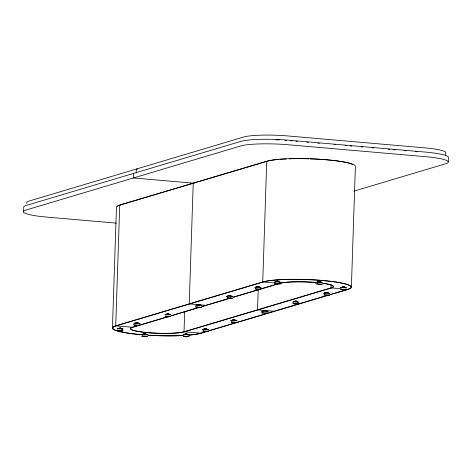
<?xml version="1.0" encoding="UTF-8"?>
<svg xmlns="http://www.w3.org/2000/svg" width="472" height="472" viewBox="0 0 472 472"><rect width="100%" height="100%" fill="white"/><g stroke="black" fill="none" stroke-linecap="round" stroke-linejoin="round"><path stroke-width="0.71" d="M23.6 212.058L23.753 207.491A36.869 4.938 1.9 0 1 26.373 205.408L240.85 141.382A36.869 4.938 1.9 0 1 288.84 140.225L425.461 152.096A36.869 4.938 1.9 0 1 448.4 157.111L448.247 161.678M112.436 328.429L116.442 207.704A46.091 6.177 1.9 0 1 119.723 205.096L266.739 161.212A46.091 6.177 1.9 0 1 316.8 159.064A46.091 6.177 1.9 0 1 355.404 166.026L351.398 286.752M133.611 173.395L133.458 177.962L194.157 183.236M136.196 172.964L136.325 169.053L137.789 169.183M184.682 311.886L184.027 331.757A27.653 3.705 1.9 0 1 148.031 332.63A27.653 3.705 1.9 0 1 132.791 327.308L115.717 325.822L119.723 205.096L267.252 161.259A45.536 6.101 1.9 0 1 271.3 160.35M193.231 183.154L189.225 303.879L206.305 305.36M258.219 289.206L257.535 309.815L274.615 311.302M266.739 161.212L262.739 281.937L115.717 325.822A46.091 6.177 1.9 0 0 141.11 334.695M331.143 284.929L331.043 287.873L184.027 331.757L201.102 333.244L328.518 295.207M445.521 155.937L445.603 153.329A34.108 4.572 1.9 0 0 424.576 147.842L287.955 135.965A34.108 4.572 1.9 0 0 243.564 137.039L29.087 201.066A34.108 4.572 1.9 0 0 26.922 203.343M133.316 323.91L133.293 324.671M195.196 305.95L195.302 306.977M280.704 283.914L281.005 283.702M226.719 296.351L227.067 296.204M141.6 334.524L141.948 334.371M231.776 296.428L232.324 296.192L229.504 295.796L227.244 296.103L227.545 296.186M255.033 287.389L255.381 287.241M147.069 334.418L144.391 333.964L142.125 334.27L142.727 334.436M260.09 287.46L260.638 287.23L257.824 286.834L255.558 287.135L255.859 287.218M274.456 282.103L274.804 281.955M279.925 282.002L277.247 281.548L274.981 281.849L275.583 282.02M280.215 282.516L280.563 282.368M183.207 334.796L183.555 334.648M188.263 334.872L188.812 334.636L185.998 334.241L183.732 334.548L184.334 334.713M188.965 335.214L189.319 335.061M202.63 329.515L202.978 329.362M203.155 329.261L205.42 328.954L208.235 329.35L207.261 329.603M230.95 320.547L231.298 320.399M231.475 320.293L233.734 319.992L236.555 320.388L235.575 320.641M261.86 311.319L262.208 311.172M266.916 311.396L267.465 311.16L264.65 310.765L262.385 311.072L263.323 311.331M267.618 311.732L267.966 311.585M228.106 295.684L228.778 295.448M142.992 333.857L143.665 333.621M256.426 286.722L257.098 286.486M275.849 281.436L276.521 281.2M184.599 334.135L185.272 333.899M204.022 328.848L204.695 328.612M232.336 319.88L233.009 319.644M263.252 310.653L263.919 310.417M118.083 328.53L118.938 328.241M134.845 323.013L135.7 322.724M165.82 314.281L166.675 313.992M196.73 305.054L197.585 304.764M317.16 281.867L318.016 281.577M293.696 301.567L294.552 301.278M324.665 292.835L325.521 292.546M341.433 287.318L342.288 287.029M353.911 191.136L445.627 163.76A36.869 4.938 1.9 0 0 425.307 156.663L288.693 144.786A36.869 4.938 1.9 0 0 240.702 145.948L26.22 209.969A36.869 4.938 1.9 0 0 46.539 217.067L116.319 223.132M168.687 316.393L132.278 327.261A28.208 3.782 1.9 0 0 147.825 332.689A28.208 3.782 1.9 0 0 184.534 331.804L331.556 287.92A28.208 3.782 1.9 0 0 322.417 283.182M171.483 315.556L198.789 307.408M202.293 306.363L230.295 298.003M233.097 297.165L277.2 284.002M132.791 327.308L169.2 316.441M171.301 315.809L199.302 307.455M202.105 306.617L230.808 298.05M233.605 297.212L278.415 283.837M207.591 331.108L200.588 333.197A45.536 6.101 1.9 0 1 189.001 335.049M208.99 330.689L328.011 295.165M330.111 294.54L348.124 289.36L329.922 294.793M195.915 305.502L196.494 305.372M200.73 305.638L201.414 305.49L199.107 305.042L196.328 305.26L196.617 305.396M201.225 306.051L201.804 305.921M165.005 314.73L165.583 314.6M170.05 314.818L170.504 314.718L168.197 314.269L165.418 314.488L165.707 314.623M316.346 282.315L319.538 281.855L321.845 282.303L321.161 282.457M134.036 323.462L134.614 323.332M139.075 323.55L139.535 323.45M139.34 324.01L139.918 323.88M117.268 328.978L117.847 328.848M121.853 329.167L122.767 328.966M340.619 287.767L341.197 287.637M345.663 287.855L346.118 287.755M323.851 293.283L324.429 293.153M328.896 293.372L329.35 293.271M329.161 293.832L329.739 293.702M292.882 302.015L296.074 301.555L298.151 302.05M318.694 281.43L320.046 281.495L318.848 281.418M326.205 292.398L327.55 292.457L326.353 292.386M198.269 304.617L199.615 304.676L198.417 304.605M295.236 301.13L296.581 301.195M167.359 313.845L168.705 313.904L167.507 313.833M119.617 328.093L120.968 328.158L119.77 328.081M344.218 287.082L342.731 286.941L344.318 286.941M295.136 301.272L296.457 301.171M342.731 286.941L344.194 286.917M326.748 292.605L327.692 292.534L325.969 292.457L327.674 292.534M198.033 304.676L199.756 304.753M294.994 301.189L296.717 301.266L295.26 301.295M167.117 313.904L168.828 313.98M136.148 322.636L137.735 322.642M119.398 328.152L120.325 328.075M275.524 281.861L280.74 282.291M256.101 287.141L261.317 287.578M227.787 296.109L233.003 296.546M262.928 311.077L268.143 311.514M232.017 320.305L237.227 320.742M203.697 329.267L208.913 329.704M142.668 334.276L147.883 334.713M184.275 334.554L189.49 334.99M295.383 301.118L296.699 301.266M344.07 287.094L342.873 287.023M317.213 282.126L322.341 282.586M341.492 287.572L346.064 287.778M324.724 293.088L329.297 293.295M293.749 301.826L298.876 302.286M196.789 305.307L201.91 305.773M165.873 314.535L171 315.001M134.904 323.273L139.476 323.473M118.136 328.789L122.708 328.99M257.93 286.41L258.986 286.557L258.125 286.41M229.616 295.372L230.672 295.519L229.811 295.378M264.757 310.34L265.813 310.488L264.951 310.346M205.526 328.53L206.583 328.677L205.721 328.536M186.104 333.816L187.16 333.964L186.298 333.822M144.497 333.539L145.553 333.686L144.692 333.545M264.285 310.364C267.701 310.546 262.172 310.399 265.134 310.582M233.374 319.591L234.696 319.774M205.06 328.553L206.376 328.736M185.638 333.84L186.971 334.028L185.767 334.005M144.686 333.775L144.013 333.562L145.364 333.751L143.842 333.657L144.875 333.781M278.073 281.17L276.675 281.212L278.409 281.271L277.353 281.123L278.085 281.17M258.119 286.646L257.447 286.427L258.798 286.622L257.275 286.528L258.308 286.646M229.799 295.608L229.132 295.389L230.478 295.584L228.938 295.46L229.994 295.614M144.013 333.562L145.346 333.745M278.203 281.33L276.881 281.141M258.78 286.616L257.458 286.427M230.466 295.584L229.144 295.395M264.94 310.576L264.273 310.364L265.606 310.546M290.74 140.786L292.209 140.916M295.885 141.234L297.354 141.364M306.9 142.19L308.369 142.32M317.921 143.152L319.391 143.276M334.082 144.556L335.551 144.68M345.097 145.512L346.566 145.641M350.236 145.96L351.705 146.084M361.257 146.916L362.726 147.046M372.272 147.872L373.741 148.001M388.432 149.276L389.901 149.406M393.571 149.724L395.04 149.854M404.592 150.686L406.062 150.81M415.608 151.642L417.077 151.766M274.197 282.929L262.739 281.937A46.091 6.177 1.9 0 1 322.724 280.486A46.091 6.177 1.9 0 1 348.124 289.36M340.312 288.681L331.043 287.873A27.653 3.705 1.9 0 0 322.789 283.33M342.996 287.047L344.442 287.017M137.612 322.612L136.384 322.577L137.871 322.712M120.319 328.081L121.103 328.229M274.279 282.179L275.046 282.392M254.862 287.466L255.623 287.678M226.542 296.428L227.309 296.64M261.683 311.396L262.279 311.561M230.773 320.624L231.156 320.73M202.458 329.586L202.842 329.692M183.036 334.872L183.419 334.978M141.429 334.595L141.806 334.701M344.896 287.147L345.728 287.513M320.624 281.695L321.456 282.061M328.128 292.664L328.96 293.029M297.159 301.396L297.991 301.761M200.193 304.882L201.025 305.248M169.283 314.11L170.115 314.476M138.314 322.842L139.146 323.208M121.546 328.359L122.378 328.724M346.613 288.038L343.811 287.306L341.032 287.525L341.61 287.79M340.513 287.914L341.061 288.174M329.845 293.555L327.043 292.823L324.264 293.041L324.842 293.307M323.745 293.431L324.111 293.602M292.776 302.168L293.142 302.34M164.899 314.877L165.265 315.048M140.025 323.733L137.222 323.001L134.443 323.22L135.022 323.491M123.263 329.249L120.46 328.518L117.675 328.736L117.965 328.872M278.563 281.489L279.212 281.908M265.966 310.706L266.615 311.131M235.05 319.933L235.705 320.352M206.736 328.896L207.385 329.32M187.313 334.182L187.644 334.377M259.47 286.964L259.789 287.194M231.156 295.932L231.475 296.162M146.037 334.099L146.355 334.329M315.502 283.111L315.603 283.524M261.134 312.139L261.222 312.541M117.487 206.37A45.536 6.101 1.9 0 1 120.23 205.143M201.102 333.244A46.091 6.177 1.9 0 1 189.372 335.114M183.213 335.545A46.091 6.177 1.9 0 1 148.155 335.22M182.912 335.474A45.536 6.101 1.9 0 1 147.565 335.108M141.323 334.63A45.536 6.101 1.9 0 1 116.23 325.863L263.246 281.979A45.536 6.101 1.9 0 1 322.518 280.545A45.536 6.101 1.9 0 1 347.61 289.312M272.114 160.214A45.536 6.101 1.9 0 1 278.846 159.406M280.12 159.3A45.536 6.101 1.9 0 1 286.38 158.911M289.188 158.798A45.536 6.101 1.9 0 1 308.706 158.798M310.169 158.846A45.536 6.101 1.9 0 1 325.851 159.766M326.524 159.819A45.536 6.101 1.9 0 1 334.837 160.686M335.48 160.763A45.536 6.101 1.9 0 1 352.554 164.374M280.905 282.982A28.208 3.782 1.9 0 1 316.016 282.486M281.035 283.111A27.653 3.705 1.9 0 1 315.809 282.551M275.778 139.806A34.108 4.572 1.9 0 1 279.194 139.954M285.011 140.308A34.108 4.572 1.9 0 1 286.421 140.414M227.41 297.72L226.772 297.991L230.041 298.446L232.667 298.097L227.41 297.72M142.29 335.887L141.653 336.158L144.922 336.619L147.553 336.265L142.29 335.887M255.724 288.752L255.087 289.023L258.355 289.483L260.986 289.13L255.724 288.752M275.147 283.465L274.509 283.737L277.778 284.197L280.409 283.843L275.147 283.465M183.897 336.164L183.26 336.436L186.534 336.896L189.16 336.542L183.897 336.164M203.32 330.878L202.683 331.149L205.951 331.609L208.583 331.255L203.32 330.878M231.64 321.916L231.003 322.187L234.271 322.642L236.897 322.293L231.64 321.916M262.55 312.688L261.913 312.96L265.181 313.414L267.813 313.066L262.55 312.688M196.912 306.9L195.856 307.136L198.535 307.656L201.762 307.402L196.912 306.9M166.002 316.128L164.94 316.364L167.625 316.883L170.852 316.629L166.002 316.128M317.343 283.713L316.281 283.949L318.96 284.468L322.193 284.215L317.343 283.713M135.033 324.86L133.971 325.096L136.65 325.615L139.877 325.361L135.033 324.86M118.265 330.376L117.203 330.612L119.882 331.132L123.109 330.878L118.265 330.376M341.616 289.165L340.56 289.401L343.238 289.92L346.466 289.666L341.616 289.165M324.848 294.681L323.792 294.917L326.471 295.437L329.698 295.183L324.848 294.681M293.879 303.413L292.817 303.649L295.496 304.169L298.729 303.915L293.879 303.413M319.402 281.418L318.476 281.489L320.181 281.566L319.402 281.418M327.45 292.599L326.943 292.616L327.45 292.599"/></g></svg>
